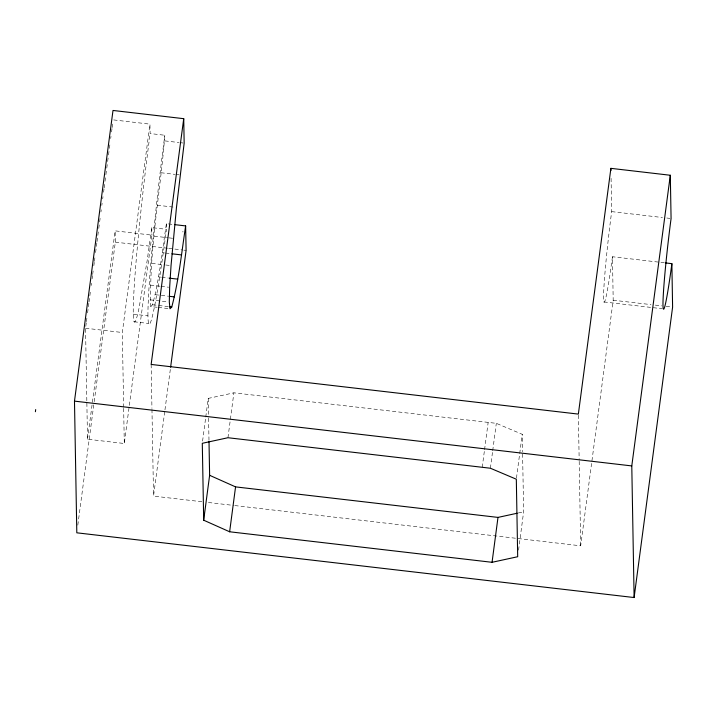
<?xml version="1.0" encoding="UTF-8"?>
<svg xmlns="http://www.w3.org/2000/svg" width="708" height="708" viewBox="0 0 708 708"><rect width="100%" height="100%" fill="white"/><g stroke="black" fill="none" stroke-linecap="round" stroke-linejoin="round"><path stroke-width="0.53" stroke-dasharray="3.54 2.66" d="M157.203 307.281L150.795 306.529C149.034 249.225 160.539 192.213 164.822 135.255L150.114 133.547L149.946 124.139L113.165 119.864M86.827 400.755L85.544 328.229L86.27 322.742M86.42 321.644L86.995 317.255M87.58 312.874L88.889 303.006M89.031 301.909L90.633 289.846M91.217 285.457L91.509 283.262M92.084 278.872L92.527 275.589M92.668 274.492L93.252 270.102M93.837 265.721L94.27 262.429M94.412 261.332L94.996 256.942M95.58 252.561L96.89 242.685M97.031 241.587L98.633 229.525M98.775 228.427L99.501 222.949M99.651 221.852L100.377 216.365M100.952 211.984L101.244 209.789M101.828 205.4L102.12 203.205M102.704 198.824L102.987 196.629M103.572 192.24L104.005 188.956M104.156 187.859L104.881 182.372M105.023 181.275L105.758 175.796M105.899 174.699L106.625 169.212M106.775 168.115L107.501 162.636M107.643 161.539L108.368 156.052M108.519 154.955L109.244 149.477M109.386 148.379L110.112 142.892M110.696 138.502L110.988 136.317M111.572 131.927L112.006 128.635M112.147 127.537L112.882 122.059M87.509 439.217L115.138 230.861L151.91 235.136L124.289 443.5L87.509 439.217L86.845 401.852M77.818 525.159L94.04 402.781M94.191 401.684L115.333 242.154L115.138 230.861M123.643 407.233L122.325 332.503L149.946 124.139M201.851 501.733L153.539 496.104L164.822 410.923M164.964 409.835L170.469 368.328M202.577 441.119L205.621 418.118M205.762 417.021L208.223 398.409L233.888 392.825L496.317 423.34L522.247 434.314L522.557 451.784M227.958 437.73L233.888 392.825M482.228 467.289L484.396 450.863M484.546 449.766L488.166 422.384M490.387 468.236L492.556 451.81M492.697 450.713L496.317 423.34M516.459 478.121L522.247 434.314M518.557 550.16L523.628 511.831L522.584 452.872M234.791 505.565L580.684 545.815L613.19 300.227L612.473 256.747L664.316 262.783M133.237 314.14L147.945 315.856A142.556 6.62 -83.4 0 0 166.486 229.321L151.778 227.613L147.167 260.579L139.007 308.281A142.556 6.62 -83.4 0 1 134.263 285.979A142.556 6.62 -83.4 0 1 150.114 133.547M150.795 306.529L152.53 304.776C159.548 278.226 162.309 250.774 166.389 223.675L173.876 224.542M612.473 256.747L610.252 272.58A68.428 3.177 -83.4 0 1 603.588 294.802A68.428 3.177 -83.4 0 1 611.668 211.621L611.075 178.08M518.283 512.99L523.628 511.831M611.668 211.621L662.431 217.515M666.759 218.011L669.998 218.391M613.19 300.227L650.997 304.608M655.316 305.113L661.803 305.865M666.122 306.36L672.6 307.113M164.92 140.901L178.814 142.512M179.885 142.635L183.089 143.016M160.911 172.734L174.805 174.345M175.876 174.469L179.08 174.841M157.229 205.214L175.398 207.329M154.123 236.136L168.008 237.746M169.079 237.87L173.354 238.366M115.333 242.154L167.592 248.234M168.681 248.358L182.832 250.004M183.921 250.128L186.098 250.384M603.959 301.953L662.29 308.732M162.327 252.685L164.468 252.933M165.539 253.057L170.876 253.676M151.795 263.385L164.619 264.872M165.69 264.996L171.035 265.624M158.495 276.899L160.636 277.147M161.707 277.271L168.115 278.014M150.415 285.112L160.035 286.227M161.097 286.351L168.584 287.218M155.158 294.661L167.982 296.156M150.069 299.829L168.238 301.935M152.53 304.776L168.557 306.635M158.273 307.405L167.893 308.52M134.051 321.768L148.768 323.476M85.544 328.229L122.325 332.503M208.435 502.494L233.693 505.432M182.894 231.224L182.956 232.065M578.374 415.198L579.171 460.2M579.188 461.297L580.684 545.815M208.223 398.409L208.559 417.083M208.586 418.18L208.984 440.155M151.778 227.613L151.91 235.136M151.149 364.434L151.946 408.33M151.963 409.428L153.539 496.104M123.661 408.33L124.289 443.5M166.389 223.675L166.486 229.321M147.945 315.856A142.556 6.62 -83.4 0 1 164.822 135.255"/><path stroke-width="1.06" d="M35.4 411.72L35.683 409.578M665.396 262.907L671.874 263.668L672.6 307.113L634.111 597.543L76.809 532.814L74.482 401.126L113.006 110.457L183.726 118.678L184.16 143.14L176.469 207.453L171.035 265.624L169.654 287.342L169.309 302.059L170.026 308.768L171.761 307.006C178.788 280.457 181.549 253.013 185.629 225.914L174.938 224.666M183.726 118.678L151.149 364.434L578.356 414.1L610.898 168.345L670.308 175.257L671.078 218.515A68.428 3.177 -83.4 0 0 662.98 305.201A68.428 3.177 -83.4 0 0 671.874 263.668M170.61 367.24L186.098 250.384L185.629 225.914M203.683 520.203L202.293 443.305L227.958 437.73L490.387 468.236L516.318 479.21L517.69 556.727L492.051 562.302L229.631 531.779L203.683 520.203L209.621 475.307L209.002 441.252M229.631 531.779L235.56 486.883L209.621 475.307M492.051 562.302L497.99 517.406L517.212 513.229M634.111 597.543L631.784 465.917L670.308 175.257M171.947 253.8L181.567 254.924M169.185 278.138L177.735 279.138M169.044 296.28L174.389 296.9M169.628 306.759L171.761 307.006M74.482 401.126L631.784 465.917M235.56 486.883L497.99 517.406M610.898 168.345L610.942 170.513"/></g></svg>
